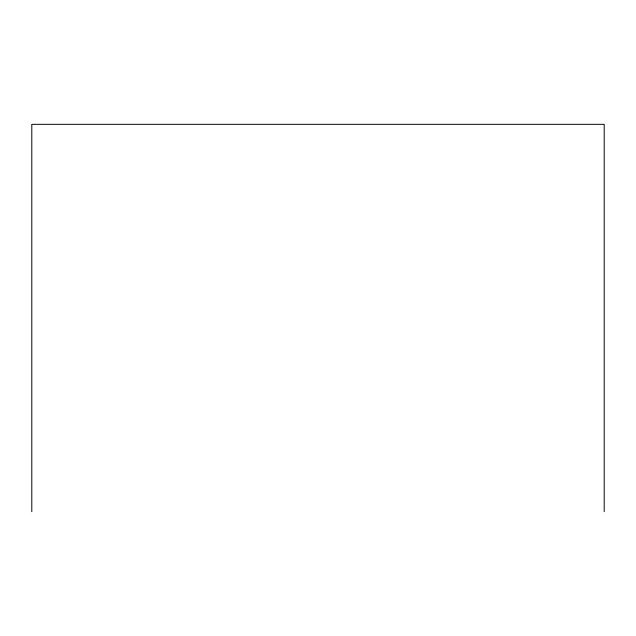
<?xml version="1.0" encoding="UTF-8"?>
<svg xmlns="http://www.w3.org/2000/svg" width="636" height="636" viewBox="0 0 636 636"><rect width="100%" height="100%" fill="white"/><g stroke="black" fill="none" stroke-linecap="round" stroke-linejoin="round"><path stroke-width="0.95" d="M604.2 511.67L604.2 124.33L31.8 124.33L31.8 511.67"/></g></svg>
